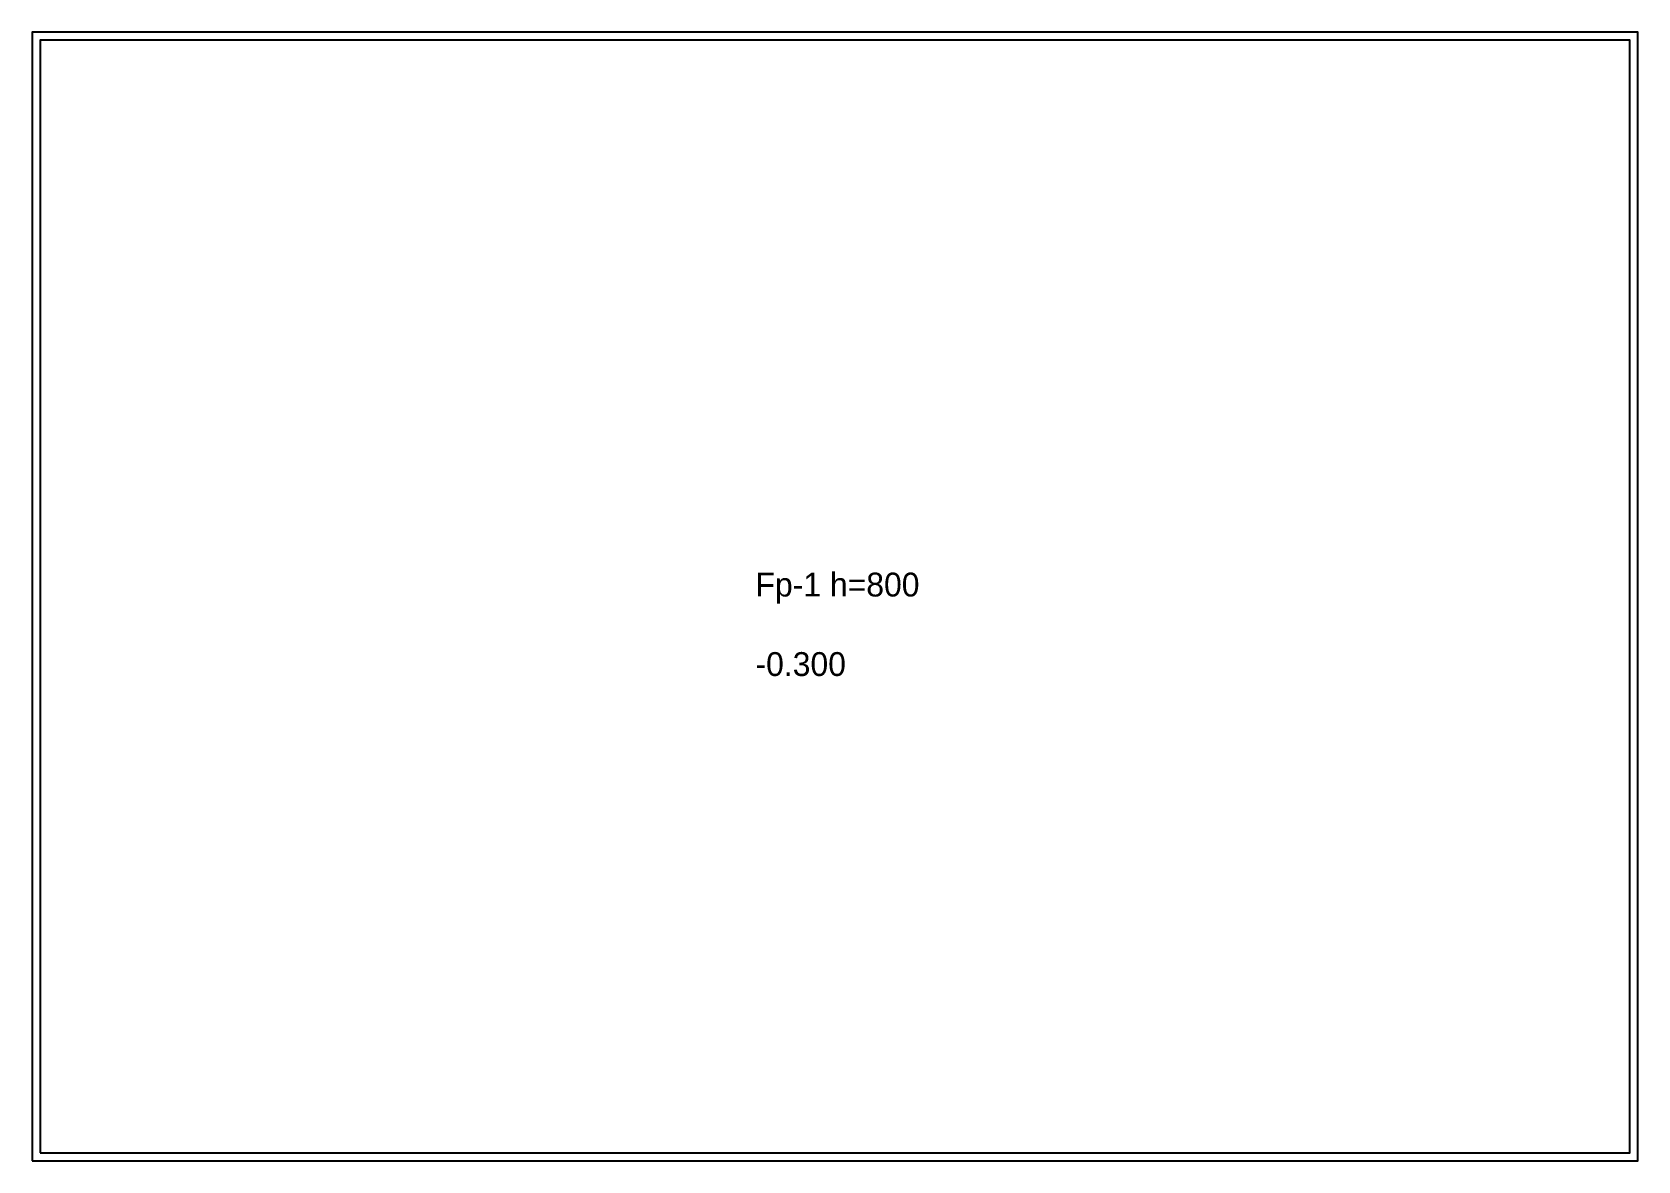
# Model space of a CAD drawing. Extents: x -1100 to 19100, y -1100 to 13100.
import ezdxf

# ---------------------------------------------------------------- set-up
doc = ezdxf.new("R2010")
doc.units = 0
for name, color, linetype in [('FUNDAMENT', 1, 'CONTINUOUS'), ('PADBETON', 8, 'CONTINUOUS'), ('YOZUV', 7, 'CONTINUOUS')]:
    doc.layers.add(name, color=color, linetype=linetype)

msp = doc.modelspace()

# ---------------------------------------------------------------- linework, layer by layer
at = {"layer": 'FUNDAMENT'}
msp.add_lwpolyline([(-1000, -1000), (19000, -1000), (19000, 13000), (-1000, 13000)], close=True, dxfattribs=at)
at = {"layer": 'PADBETON'}
msp.add_lwpolyline([(-1100, -1100), (19100, -1100), (19100, 13100), (-1100, 13100)], close=True, dxfattribs=at)

# ---------------------------------------------------------------- texts
at = {"layer": 'YOZUV'}
for s, p in [('Fp-1 h=800', (8000, 6000)), ('-0.300', (8000, 5000))]:
    msp.add_text(s, height=300, dxfattribs=at).set_placement(p)

doc.saveas('drawing.dxf')
